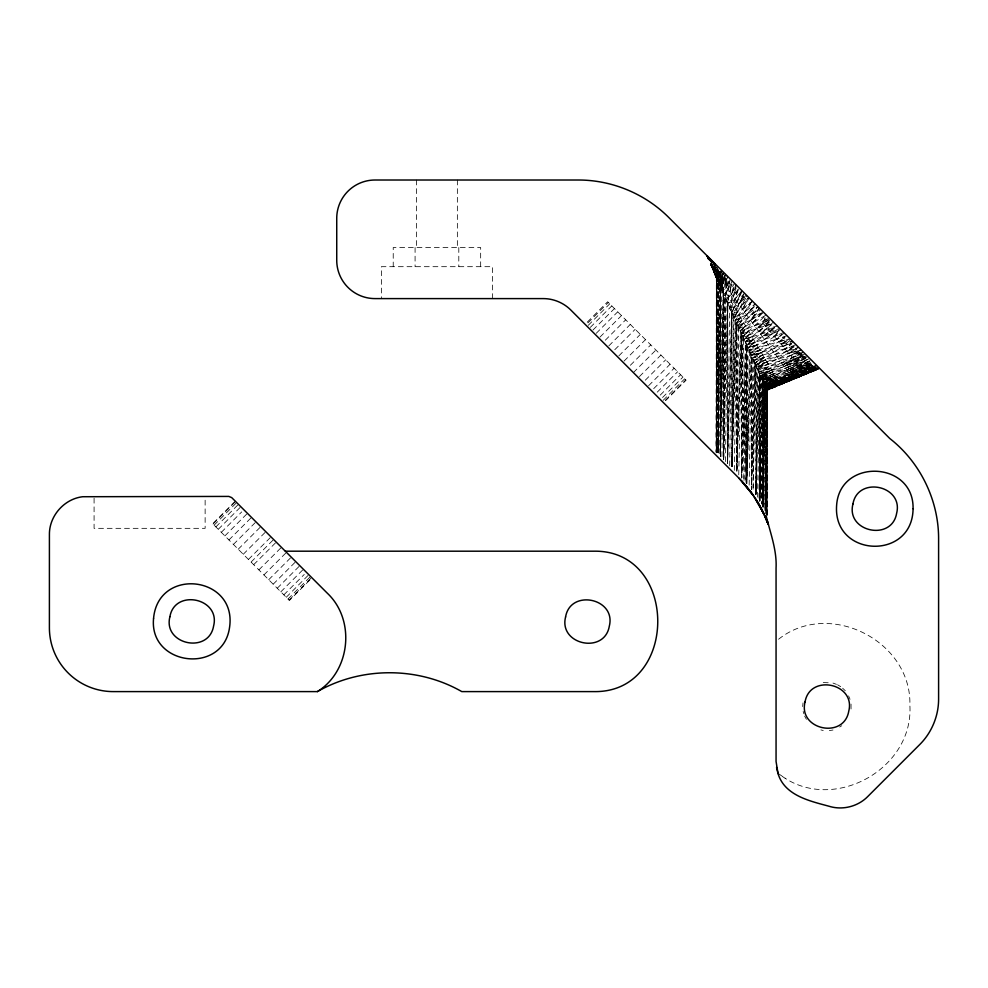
<?xml version="1.0" encoding="UTF-8"?>
<svg xmlns="http://www.w3.org/2000/svg" width="988" height="988" viewBox="0 0 988 988"><rect width="100%" height="100%" fill="white"/><g stroke="black" fill="none" stroke-linecap="round" stroke-linejoin="round"><path stroke-width="0.74" stroke-dasharray="4.94 3.71" d="M94.082 498.211L94.082 528.333L205.133 528.333L205.133 499.508M715.275 267.513L718.091 281.975L716.646 452.763L716.633 278.74L711.607 263.858M713.521 266.97L718.091 281.975L718.078 452.677L720.437 287.15L719.017 271.774M716.905 266.748L720.437 287.15L720.437 456.567L723.624 272.33L721.919 290.423L720.042 269.983M725.081 275.232L726.032 292.769L725.464 298.228L728.662 297.227L731.528 294.115L736.912 285.631M815.359 367.944L766.429 388.568L766.935 389.717L819.719 368.425L793.45 379.343L729.823 291.781L731.589 283.605L727.477 302.711L727.477 463.631L727.823 303.44L710.755 263.648M750.868 303.761L736.678 322.977L736.678 471.313L738.604 327.201L736.678 322.977L740.63 317.519L746.558 314.802L757.932 306.638L739.172 328.436M738.74 474.833L741.667 333.932L748.743 331.276L742.927 336.723L741.692 477.908L741.667 333.956C748.435 324.484 761.575 325.768 770.43 319.136L765.144 325.879L741.667 333.932L736.838 471.325L740.407 331.19L760.686 309.405M765.391 386.259L765.255 510.598L765.391 386.259L816.854 365.56L766.083 387.802L815.903 368.487M766.7 514.007L766.774 389.334L819.472 368.191L767.182 390.297L766.725 514.044L767.009 389.877L816.557 369.179L766.91 389.643M767.157 515.143L767.009 389.877M716.263 452.405L716.633 278.74L711.397 263.648M713.62 266.649L717.918 281.617L716.646 452.763L716.893 279.332L712.113 264.858M714.596 266.389L718.634 283.173L718.091 452.665L719.486 285.05L715.3 265.093M766.416 513.315L766.7 389.186L765.972 387.543L817.755 366.474L766.7 389.186L765.317 510.586M766.923 513.007L766.774 389.334M766.997 514.748L767.194 390.309L817.027 369.66M716.633 452.763L717.362 280.37L712.323 263.87M715.633 267.859L718.585 283.062L718.091 452.677L719.462 285.001L716.226 266.167M720.585 270.712L720.45 456.579L723.068 292.942L723.611 288.669L727.711 276.43L725.464 298.228L728.662 297.227L728.181 289.509L729.206 281.074M771.789 324.632L746.644 344.96L746.212 483.033L745.779 343.083L718.634 283.173M717.251 451.862L718.091 281.975M758.994 498.187L759.71 373.748L769.43 366.35L804.121 356.52M796.612 348.764L764.181 357.458L755.832 365.19L803.293 352L759.698 373.76L759.71 501.052L760.352 375.205L794.043 359.36L801.75 354.606M766.083 513.995L766.688 389.161L815.952 368.549M719.178 453.739L720.437 287.15M798.526 350.74L754.844 362.868L792.401 341.119L750.46 353.358L752.498 357.854L751.46 489.715L755.845 365.091L785.015 348.9L791.61 344.12M759.747 501.064L760.587 375.687L771.739 370.265L784.2 366.61L805.702 358.385M765.898 513.562L766.7 389.186L816.051 368.648M737.937 325.793L736.727 471.301L736.665 322.977L748.546 317.543L759.698 308.417L750.547 320.297L737.925 325.694L742.235 320.248L736.678 322.977L732.046 466.534L735.455 320.285L749.213 297.919L740.679 306.725L734.22 317.63L744.569 312.072L755.19 303.896L737.925 325.694L743.853 322.99L739.148 328.436L752.56 323.064L766.219 314.937M764.156 508.104L765.243 385.925L812.667 365.375M765.305 510.611L766.429 388.568L816.384 368.981M721.969 456.555L723.624 294.14L721.907 274.503M733.578 316.222L731.947 466.509L731.861 312.43L741.914 290.633L735.072 298.994L731.453 301.97L727.823 303.44L733.578 316.222L737.468 312.171L742.618 309.38L752.671 301.389M816.446 365.165L764.304 383.887L762.946 507.054L762.822 380.615L807.628 360.41M723.648 459.766L725.711 298.771L728.662 297.227L727.477 302.674L723.685 459.753L726.168 299.784L728.662 297.227M725.501 461.594L727.477 302.674L731.453 301.97L736.011 288.36M809.073 361.67L775.592 376.811L762.872 380.751L762.884 507.054L764.675 384.69L811.58 364.263L777.124 379.404L764.169 383.603L810.358 363.004L774.728 375.341L762.872 380.751L761.427 504.065L762.822 380.615L788.634 372.723L814.347 363.053M737.628 290.151L735.072 298.994L734.405 306.972L731.861 312.43L727.563 463.607L729.626 307.441L731.453 301.97L731.528 294.115L734.504 283.223L729.823 291.781L732.12 284.618M729.675 465.78L731.898 312.455L740.679 306.725L748.62 297.339L742.618 309.38L749.978 302.711M727.477 302.674L731.453 301.97L729.601 307.392L736.912 301.525L744.495 293.201L733.034 315.011L737.468 312.171L734.158 317.407L731.96 466.497L731.898 312.455L737.468 312.171L738.777 304.094L743.779 294.572M719.795 271.194L719.684 277.813L721.154 288.743L720.24 272.663M734.306 470.399L736.678 322.977M749.176 485.096L751.423 355.297L776.605 339.156L784.25 332.968M778.346 330.819C768.219 336.71 755.956 337.18 745.779 343.083L753.745 360.41L751.485 489.702L751.423 355.297L791.104 343.528M757.524 497.149L759.71 373.748L771.739 370.265L760.575 375.699L785.435 368.302L807.653 360.163M744.026 480.44L746.644 344.837L753.597 339.502L745.434 342.219L741.741 477.896L746.644 344.837L781.434 333.993M814.569 367.104L765.243 385.925L762.971 507.079L763.415 381.948L775.592 376.811L763.551 382.245L789.535 373.958L815.458 364.164M736.826 471.276L741 332.45L747.113 328.51L740.407 331.19L745.483 325.744L740.222 330.782L749.633 351.358L746.706 483.564L746.644 344.837M798.625 351.358L758.809 371.784L782.891 364.807L805.195 353.914L756.894 367.487L766.898 362.065L755.845 365.091L753.078 490.357L754.795 362.905L751.51 489.727L751.732 355.976L761.303 352.58L785.028 337.797M803.763 356.162L794.043 359.36L784.2 366.61L804.318 356.989L761.192 377.021L762.415 379.75L759.809 501.04L761.192 377.021L752.498 357.854L761.303 352.58L751.423 355.482L759.821 350.048L750.324 352.889L758.302 347.48L789.992 338.711L753.696 360.497L764.181 357.458L754.622 362.522M719.832 271.688L719.684 277.813L718.078 267.97L719.77 285.68L715.534 267.464M793.747 346.257L762.761 355.05L753.745 360.41L758.957 372.118L755.956 494.618L757.549 368.932L796.736 349.394M728.959 281.098L726.588 287.323L726.884 275.603M727.563 463.631L731.528 311.689L734.405 306.972L738.777 304.094L747.113 295.832M732.009 466.509L735.727 320.939L740.63 317.519L735.43 320.297L739.036 314.826L734.158 317.407M762.872 380.751L759.834 501.077L761.662 378.083L760.352 375.205M750.46 353.358L746.73 483.577L751.423 355.297M722.648 272.849L721.932 290.423L720.919 279.518L721.709 270.428L720.919 279.518L721.635 289.78M725.414 278.418L725.069 285.223L726.625 276.973M724.155 275.985L723.611 283.223L722.833 272.91M802.651 706.544L803.034 702.876M725.081 273.8L723.611 283.223L725.624 274.343M729.465 281.333L728.181 289.509L724.241 295.511L723.624 459.753L723.599 294.14L726.032 292.769L724.587 296.301L723.624 459.741L723.624 294.14L726.032 292.769M730.243 278.962L728.181 289.509L711.619 266.723L710.495 263.994L717.918 281.617M729.626 307.441L734.405 306.972L730.725 309.899L739.11 287.817L733.281 296.524L735.998 284.705L731.528 294.115L734.245 286.928M726.588 287.323L728.699 280.851M794.043 359.36L762.773 323.138L765.07 317.667M741.803 290.509L736.912 301.525L742.383 291.102M732.17 280.888L728.181 289.509L731.021 283.346M762.773 323.138L765.502 318.099M733.281 296.524L736.999 289.867M745.681 298.252L740.679 306.725L745.779 294.486L738.777 304.094L743.594 296.449M744.569 312.072L752.09 300.797M759.821 350.048L750.263 352.926L774.382 336.587L778.248 330.819M763.452 312.171L750.547 320.297L759.13 307.848L748.546 317.543M783.669 332.376L774.382 336.587L780.261 328.979M735.072 298.994L740.111 292.633M753.585 306.638L746.558 314.802L755.104 305.984M752.56 323.064L762.711 311.43M774.382 336.587L779.001 331.56M235.268 501.151L212.704 523.714L289.422 600.432L311.986 577.869M213.062 524.072L235.626 501.509M214.124 525.134L236.688 502.571M215.878 526.888L238.441 504.325M218.286 529.296L240.85 506.733M221.3 532.322L241.714 511.908M224.881 535.891L247.445 513.328M228.932 539.954L251.508 517.391M233.415 544.425L255.978 521.862M238.219 549.229L260.783 526.666M243.258 554.268L265.821 531.705M248.445 559.455L271.008 536.892M251.063 562.073L273.627 539.51M253.681 564.691L276.245 542.128M258.868 569.878L281.432 547.315M263.907 574.93L286.471 552.354M268.711 579.721L291.275 557.158M273.182 584.204L295.745 561.641M277.245 588.255L299.809 565.692M280.814 591.837L303.378 569.273M283.84 594.85L304.255 574.436M286.248 597.258L308.812 574.695M288.002 599.012L310.565 576.449M289.064 600.087L311.628 577.511M587.243 322.162L607.645 301.76L686.092 380.207L665.69 400.609M587.946 322.866L608.349 302.464M588.255 325.324L609.732 303.847M590.305 327.374L611.782 305.897M592.973 330.041L614.45 308.565M596.233 333.302L617.71 311.825M600 337.069L621.477 315.592M605.298 340.218L625.7 319.816M608.818 345.886L630.295 324.41M614.783 349.715L635.185 329.313M618.821 355.89L640.298 334.413M624.033 361.102L645.51 339.625M630.356 365.276L650.759 344.874M633.37 372.587L655.921 350.036M639.458 376.527L660.935 355.05M645.288 380.207L665.69 359.805M648.634 385.703L670.111 364.226M653.71 388.642L674.125 368.24M657.23 392.162L677.632 371.747M660.206 395.126L680.609 374.724M662.565 397.485L682.967 377.083M663.22 400.288L684.696 378.812M665.332 400.251L685.734 379.849M762.365 313.258L741.667 333.956L741.667 477.92M781.644 334.315L776.605 339.156L747.916 347.615L755.178 342.194L746.644 344.96M764.107 316.913L742.927 336.723L777.136 325.855M789.671 340.514L783.002 346.566L790.598 343.021M793.129 341.848L785.015 348.9L795.97 344.676L786.967 351.172L756.882 367.499L768.195 364.251L757.87 369.673L769.43 366.35L758.216 370.438L755.931 494.618L759.71 373.748L771.739 370.265M753.597 339.502L745.397 342.231L769.529 322.249M745.434 342.219L751.992 336.772L779.791 328.51M742.704 336.241L748.743 331.276M738.604 327.201L743.853 322.99M774.431 327.411L762.501 336.747L777.136 329.782M806.998 355.705L782.891 364.807L799.527 352.333M769.85 318.556L756.573 328.584L771.714 320.433M774.703 327.67L747.854 347.64L756.746 344.849L749.139 350.271L758.302 347.48L749.633 351.358M745.224 341.749L751.992 336.772L744.174 339.477L750.374 334.03L743.408 337.797L746.138 483.046L741.667 333.932L743.927 480.44M750.547 320.297L760.278 313.208M784.645 337.414L778.791 341.687L787.189 339.452M772.11 333.956L749.065 350.308L758.302 347.48M764.428 339.403L778.618 329.35M778.581 639.236C828.981 599.074 911.936 640.965 909.874 705.309C913.777 768.886 833.625 813.383 781.891 776.086M769.813 331.301L777.408 326.126M758.562 331.326L773.357 322.063L760.538 334.055L774.11 326.954M761.303 352.58L752.646 357.989L762.761 355.05L752.498 357.854M839.677 727.02L841.751 725.723M787.399 340.267L780.915 344.157L788.313 340.662M794.241 346.825L786.967 351.172L798.65 347.368L788.856 353.358L801.194 349.913L790.672 355.445L799.094 351.827M755.178 342.194L747.447 346.603L746.656 483.552L748.151 348.295L756.746 344.849M754.573 325.83L768.973 317.691L744.162 339.477L751.992 336.772M805.85 358.582L773.802 373.76L761.662 378.083L764.675 384.69L776.395 378.169L763.563 382.233L775.592 376.811M755.832 365.19L765.564 359.793L755.635 364.634M735.455 320.285L740.63 317.519M808.95 361.509L786.584 369.895L761.402 377.502L772.801 372.056L760.575 375.699M761.402 377.502L772.801 372.056M810.246 362.855L787.646 371.365L811.506 360.212L786.584 369.895L809.777 358.496L785.435 368.302L807.888 356.606L784.2 366.61M803.602 352.308L792.401 357.458L801.663 354.013M776.395 378.169L763.823 382.813L762.921 507.079L765.107 385.666L812.297 365.004M782.891 364.807L805.838 354.544M811.481 364.115L788.634 372.723L810.382 363.028M813.457 366.202L765.774 387.123L765.28 510.561L765.243 385.925M766.898 362.065L756.487 366.622L755.869 494.593L755.845 365.091M777.124 379.404L764.737 384.838L791.067 376.07L813.63 366.375L765.7 386.938L815.31 367.869M811.728 364.399L789.535 373.958L812.198 364.881M787.646 371.365L809.407 362.016M814.631 367.19L766.083 387.815L818.496 367.215L792.685 378.305L819.064 367.783L766.7 389.186L766.7 514.007M764.675 384.69L812.939 365.659M816.421 369.03L766.688 389.161M819.719 368.425L767.059 390.001L817.002 369.636L767.182 390.297L767.194 515.23M788.634 372.723L810.876 363.522M792.24 377.688L766.293 388.284L764.304 383.887M791.709 376.947L765.774 387.123L777.791 380.516L723.611 288.669L722.734 292.226L721.783 271.786M790.351 375.07L813.519 366.029M765.144 325.879L773.937 322.656M762.415 379.75L774.728 375.341L762.168 379.182L773.802 373.76L762.168 379.194L774.728 375.341M786.979 335.698L776.605 339.156L784.793 336.97M758.957 372.118L770.615 368.351M753.745 360.41L764.181 357.458M829.352 730.577L832.983 730.021M823.239 682.572L831.773 682.881M820.867 729.897L823.239 730.515M832.983 683.066L836.441 684.338M837.589 684.77L840.714 686.709M777.964 773.357L785.756 778.581M842.64 688.204L845.308 690.748M804.627 716.102L806.406 719.326M848.593 695.898L850.051 699.282M710.99 263.882L716.325 278.073L710.681 264.241L716.325 278.073L716.139 452.282L716.633 278.74L710.866 263.759M711.249 264.982L716.3 278.023L710.557 264.08L711.669 266.785M711.274 263.907L717.239 280.098L713.966 266.995M711.422 264.068L716.893 279.332M710.866 264.426L711.829 266.995M712.336 264.401L717.35 280.333M714.028 266.402L719.153 284.322L716.794 266.735M711.434 264.92L712.422 267.822M803.158 711.422L803.886 713.768M713.336 263.08L719.153 284.322M711.953 263.685L713.41 269.181M716.967 269.045L719.77 285.68M716.485 273.404L718.078 281.963M718.943 272.367L721.166 288.731M720.919 279.518L721.697 289.941L720.462 456.592L723.611 288.669L722.747 292.213L722.08 273.75M718.35 270.91L718.535 276.232M851.039 704.086L851.039 709.001M492.469 298.598L492.469 266.686L381.417 266.686L381.417 298.598M480.662 266.686L480.662 247.531L393.224 247.531L393.224 266.686M458.803 247.531L458.803 266.686M457.358 180.014L457.358 247.531M416.516 180.014L416.516 247.531M415.084 247.531L415.084 266.686"/><path stroke-width="1.48" d="M776.543 767.478L778.038 773.592L776.062 761.452L776.062 568.149C777 549.958 770.183 532.631 766.071 515.538M317.395 691.6C350.518 671.111 355.692 619.921 327.337 593.22L231.723 497.619L228.846 496.421L82.72 496.729C64.171 498.878 49.116 516.045 49.412 534.706L49.4 627.775A63.825 63.825 0 0 0 113.225 691.6L317.395 691.6C361.238 666.468 417.949 666.468 461.791 691.6L593.825 691.6C679.065 693.156 679.065 549.637 593.825 551.193L285.297 551.193M761.365 508.697L768.368 524.492C762.02 507.042 751.806 491.024 738.678 477.896L570.595 309.812C563.432 302.748 553.576 298.672 543.511 298.598L375.032 298.598A38.297 38.297 0 0 1 336.735 260.301L336.735 218.299A38.297 38.297 0 0 1 375.032 180.014L578.425 180.014C611.905 179.989 645.028 193.71 668.678 217.397L889.768 438.487C920.236 462.236 938.724 500.261 938.6 538.892L938.6 699.257C938.575 715.991 931.733 732.528 919.902 744.384L867.513 796.773C857.621 806.702 842.258 810.456 828.895 806.208C809.666 800.996 784.423 795.488 777.964 773.357M738.678 477.896L752.98 494.939L764.107 514.205L757.45 501.781M741.667 480.983L752.98 494.939L743.976 483.515M755.845 499.212L764.107 514.205M766.058 518.614L765.243 516.736L768.368 524.492L765.873 518.169M708.273 258.584L707.149 255.867L708.347 258.658M709.668 259.943L708.594 257.312L709.557 259.943M707.519 256.238L708.594 258.93M766.404 519.441L768.368 524.492L766.997 520.886M708.248 256.966L709.298 259.683M766.91 520.676L768.368 524.492M711.348 261.746L710.372 259.091L711.249 261.981M709.396 258.103L710.397 260.881M711.446 260.165L712.274 262.882M713.46 262.166L714.213 264.982M714.373 263.092L715.151 266.007M153.572 618.315C148.706 665.912 222.856 674.989 229.537 627.541C237.379 575.979 158.302 566.371 153.572 618.315M913.073 508.684C912.542 560.838 832.946 557.64 836.601 505.609C839.442 457.802 914.085 460.816 913.073 508.684M169.899 616.747C162.748 644.608 208.789 654.402 213.593 626.034C220.732 598.172 174.703 588.391 169.899 616.747M565.593 616.92C558.455 644.781 604.495 654.562 609.3 626.207C616.438 598.345 570.409 588.552 565.593 616.92M805.059 701.9C797.921 729.762 843.95 739.543 848.754 711.187C855.904 683.326 809.864 673.544 805.059 701.9M852.928 504.041C845.79 531.902 891.818 541.696 896.622 513.34C903.773 485.466 857.732 475.685 852.928 504.041M708.47 258.807L707.359 256.065L708.433 258.745"/></g></svg>
